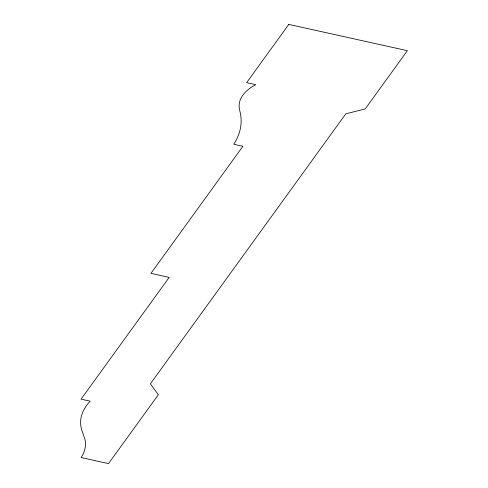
<?xml version="1.0" encoding="UTF-8"?>
<svg xmlns="http://www.w3.org/2000/svg" width="488" height="488" viewBox="0 0 488 488"><rect width="100%" height="100%" fill="white"/><g stroke="black" fill="none" stroke-linecap="round" stroke-linejoin="round"><path stroke-width="0.73" d="M288.798 24.4L246.647 82.631L255.773 84.656A48.507 27.755 -1.6 0 0 239.559 109.66L240.59 114.369A116.12 66.435 -1.6 0 1 233.782 144.283L242.902 146.302L150.944 273.353L169.19 277.397L81.063 399.154L90.188 401.179A76.043 43.505 -1.6 0 0 81.929 430.538L85.003 439.438A66.057 37.79 -1.6 0 1 81.154 457.537L108.519 463.6L158.326 394.78L150.395 383.806L345.803 113.826L365.231 108.916L407.382 50.685L288.798 24.4"/></g></svg>
